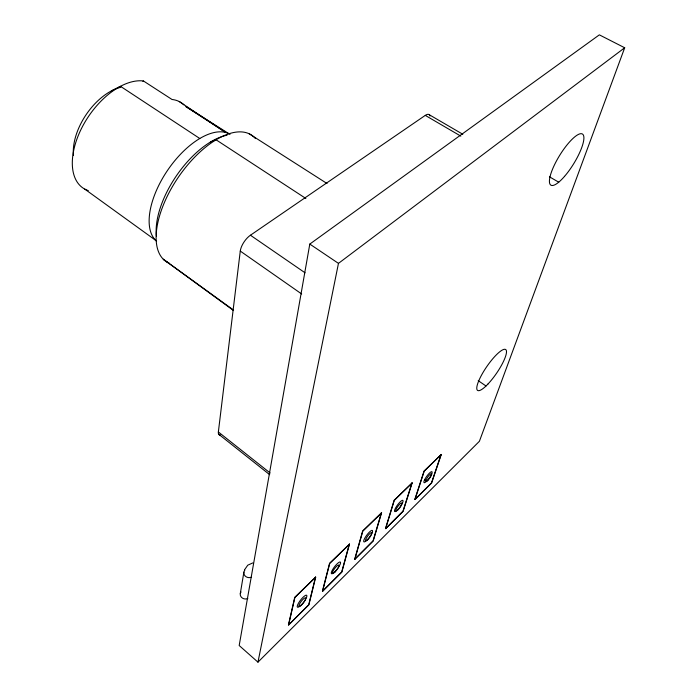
<?xml version="1.0" encoding="UTF-8"?>
<svg xmlns="http://www.w3.org/2000/svg" width="697" height="697" viewBox="0 0 697 697"><rect width="100%" height="100%" fill="white"/><g stroke="black" fill="none" stroke-linecap="round" stroke-linejoin="round"><path stroke-width="1.05" d="M220.609 435.067A11.422 4.26 -52.2 0 1 218.361 431.966L240.273 251.077A13.252 5.855 -55.3 0 1 250.432 235.229L425.275 115.388A11.771 4.426 -59 0 1 430.005 115.998M240.299 593.583L243.88 572.176M309.799 244.081L239.184 645.518L257.96 662.15L479.405 441.279L624.695 47.771L599.35 34.85L309.799 244.081L338.463 263.379L257.96 662.15M288.462 624.808L294.726 597.338L315.689 577.16L308.884 604.83L288.619 624.939L308.727 604.7L315.523 577.029M288.619 624.939L294.892 597.477L315.689 577.16M322.423 591.108L329.568 563.315L349.476 544.157L341.852 572.115L322.58 591.239L341.696 571.984L349.319 544.035M322.58 591.239L329.733 563.446L349.476 544.157M354.729 559.055L362.658 531.001L381.59 512.8L373.226 540.968L354.886 559.177L373.069 540.846L381.425 512.678M354.886 559.177L362.823 531.131L381.59 512.8M385.485 528.526L394.119 500.28L412.145 482.951L403.127 511.293L385.641 528.648L402.971 511.18L411.979 482.838M385.641 528.648L394.275 500.402L412.145 482.951M414.811 499.435L424.072 471.033L441.253 454.522L431.643 482.986L414.968 499.549L431.495 482.873L441.096 454.409M414.968 499.549L424.229 471.146L441.253 454.522M244.499 569.867L247.766 565.18L252.793 562.915M338.463 263.379L624.695 47.771M142.868 81.375L143.46 80.974L172.028 99.488A63.375 34.432 -55.9 0 1 183.903 104.872M111.381 90.924L120.485 86.315L199.786 138.503M210.668 141.918L216.096 139.809L305.844 198.471M549.445 176.803L558.741 182.187M429.404 114.813L462.808 134.26M425.275 115.388L460.822 136.124M230.01 134.373L185.899 106.589L225.697 132.474L179.277 101.57M249.195 133.798L327.041 183.529M478.22 380.667L486.018 385.999M250.432 235.229L305.042 272.797M240.273 251.077L301.662 293.977M84.764 189.105L156.067 240.631M233.504 310.052L163.246 259.206L233.539 310.531M425.013 479.902L426.703 481.157M218.361 431.966L270.157 473.01M218.623 434.17L269.678 474.674M73.464 155.466A49.766 28.682 -56 0 1 120.694 87.299M88.292 190.603A62.503 35.538 -56 0 1 81.584 128.274A62.503 35.538 -56 0 1 143.46 80.974M156.572 241.162A64.899 32.402 -55.8 0 1 167.254 170.8A64.899 32.402 -55.8 0 1 228.895 133.667M156.45 236.117A69.578 34.092 -55.8 0 1 177.247 174.59A69.578 34.092 -55.8 0 1 227.056 135.218M169.284 263.213A76.295 37.072 -55.8 0 1 178.815 176.541A76.295 37.072 -55.8 0 1 255.424 138.564M251.164 577.273A5.123 4.478 11.5 0 1 244.978 575.818A5.123 4.478 11.5 0 1 244.847 570.224M247.836 598.427A5.001 4.443 11.8 0 1 241.685 597.512A5.001 4.443 11.8 0 1 240.996 591.98M300.86 605.344A7.58 1.873 -52.2 0 0 306.724 595.282A7.58 1.873 -52.2 0 0 298.525 603.079A7.58 1.873 -52.2 0 0 300.86 605.344M334.638 572.01A7.345 1.786 -52.7 0 0 340.441 562.113A7.345 1.786 -52.7 0 0 332.669 569.501A7.345 1.786 -52.7 0 0 334.638 572.01M367.066 540.009A7.127 1.708 -53.3 0 0 372.425 530.469A7.127 1.708 -53.3 0 0 364.888 537.988A7.127 1.708 -53.3 0 0 367.066 540.009M397.63 509.847A6.935 1.629 -53.8 0 0 402.953 500.437A6.935 1.629 -53.8 0 0 395.774 507.608A6.935 1.629 -53.8 0 0 397.63 509.847M427.052 480.791A6.752 1.56 -54.2 0 0 431.983 471.73A6.752 1.56 -54.2 0 0 424.987 479.039A6.752 1.56 -54.2 0 0 427.052 480.791M487.996 384.003A24.813 5.916 -55.5 0 0 505.926 349.755A24.813 5.916 -55.5 0 0 480.965 376.18A24.813 5.916 -55.5 0 0 487.996 384.003M564.544 176.367A30.041 8.164 -58.3 0 0 582.518 134.085A30.041 8.164 -58.3 0 0 552.895 168.325A30.041 8.164 -58.3 0 0 564.544 176.367M428.002 480.172A4.827 1.115 -54.2 0 0 431.67 473.611A4.827 1.115 -54.2 0 0 426.73 478.656A4.827 1.115 -54.2 0 0 428.002 480.172M398.153 509.638A4.957 1.167 -53.7 0 0 401.838 502.981A4.957 1.167 -53.7 0 0 396.663 508.261A4.957 1.167 -53.7 0 0 398.153 509.638M367.728 539.67A5.088 1.22 -53.3 0 0 371.823 532.717A5.088 1.22 -53.3 0 0 366.544 537.744A5.088 1.22 -53.3 0 0 367.728 539.67M334.813 572.167A5.245 1.272 -52.7 0 0 338.942 565.101A5.245 1.272 -52.7 0 0 333.384 570.407A5.245 1.272 -52.7 0 0 334.813 572.167M301.513 605.04A5.419 1.333 -52.2 0 0 305.687 597.86A5.419 1.333 -52.2 0 0 299.823 603.454A5.419 1.333 -52.2 0 0 301.513 605.04"/></g></svg>
